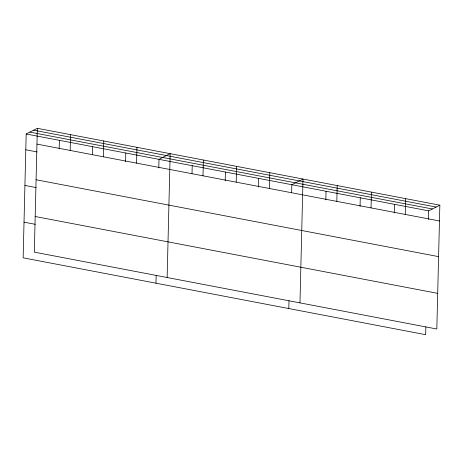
<?xml version="1.0" encoding="UTF-8"?>
<svg xmlns="http://www.w3.org/2000/svg" width="463" height="463" viewBox="0 0 463 463"><rect width="100%" height="100%" fill="white"/><g stroke="black" fill="none" stroke-linecap="round" stroke-linejoin="round"><path stroke-width="0.69" d="M37.341 128.309L34.314 252.144L436.823 329.014L439.85 205.178L37.341 128.309L26.177 133.986L23.15 257.822L425.659 334.691L425.85 326.843M59.171 148.941L59.386 140.33M70.162 150.446L70.55 134.652M92.397 154.567L92.588 146.667M103.371 156.789L103.753 140.995M125.589 161.628L125.797 153.01M136.573 163.132L136.961 147.338M155.979 283.188L156.17 275.34M158.792 167.965L159.006 159.353L170.17 153.675L167.143 277.511M192.018 173.59L192.214 165.696M202.991 175.813L203.373 160.019M225.209 180.651L225.417 172.033M236.194 182.156L236.581 166.362M258.418 186.994L258.626 178.377M269.402 188.499L269.79 172.705M288.808 308.555L288.999 300.707M291.638 192.614L291.835 184.72L302.999 179.042L299.972 302.877M325.836 199.866L326.045 191.254M336.827 201.37L337.209 185.576M360.052 206.4L360.26 197.788M371.037 207.904L371.424 192.11M394.262 212.934L394.476 204.322M405.252 214.438L405.634 198.644M428.478 219.468L428.686 210.856L439.85 205.178M33.654 130.184L436.163 207.054M29.858 132.111L432.373 208.981M26.177 133.986L428.686 210.856M36.953 144.103L439.462 220.973M25.789 149.78L37.098 151.939M36.085 179.76L438.594 256.629M24.921 185.431L36.224 187.59M35.182 216.493L437.697 293.363M24.024 222.165L35.327 224.323"/></g></svg>
